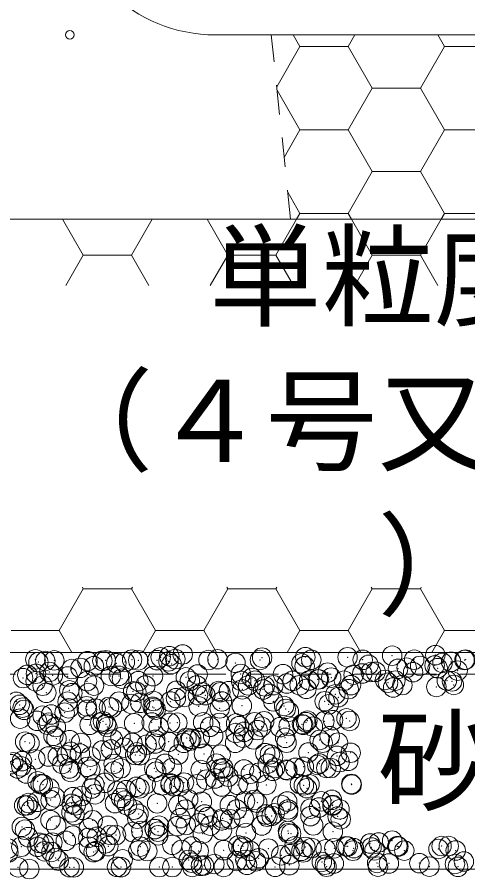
# Model space of a CAD drawing. Units: millimetres at full size; details may follow other scales. Extents: x 190759 to 276146, y -52712 to -16236.
# Drawn here: x 254831.8 to 255039.8, y -39988.1 to -39590.6 of the extents above; entities that cross this region are included whole.
import ezdxf
from ezdxf.enums import TextEntityAlignment as Align

# ---------------------------------------------------------------- set-up
doc = ezdxf.new("R2010")
doc.units = ezdxf.units.MM
doc.header["$LTSCALE"] = 18
doc.header["$PDMODE"] = 32
doc.header["$PDSIZE"] = 9
doc.linetypes.add('USER1', pattern=[1.35, 0.75, -0.6])
for name, color, linetype, lineweight in [('0_2', 7, 'Continuous', 5), ('本体', 2, 'Continuous', 13), ('補助線', 8, 'Continuous', 13), ('ﾊｯﾁﾝｸﾞ', 7, 'Continuous', 5)]:
    doc.layers.add(name, color=color, linetype=linetype, lineweight=lineweight)
doc.styles.add('ＭＳ ゴシック', font='')
doc.styles.get('ＭＳ ゴシック').set_extended_font_data('MS Gothic')

msp = doc.modelspace()

# ---------------------------------------------------------------- linework, layer by layer
at = {"layer": '本体'}
for p, q in [((255124.82, -39598.73), (254923.34, -39598.73)), ((254797.58, -39683.73), (255250.58, -39683.73))]:
    msp.add_line(p, q, dxfattribs=at)
at = {"layer": '本体', "linetype": 'USER1', "lineweight": 9}
msp.add_line((254958.03, -39683.73), (254949.08, -39598.73), dxfattribs=at)
at = {"layer": '本体'}
msp.add_arc((254923.34, -39528.73), 70, 182.2906, 270, dxfattribs=at)
at = {"layer": '補助線'}
msp.add_circle((254856.08, -39598.73), 2, dxfattribs=at)
at = {"layer": 'ﾊｯﾁﾝｸﾞ'}
for p, q in [((254962.34, -39604.08), (254959.26, -39598.73)), ((254984.57, -39604.08), (254987.66, -39598.73)), ((255029.02, -39604.08), (255025.93, -39598.73)), ((254951.6, -39622.69), (254962.34, -39604.08)), ((254962.34, -39604.08), (254984.57, -39604.08)), ((254995.68, -39623.33), (254984.57, -39604.08)), ((255017.91, -39623.33), (255029.02, -39604.08)), ((255029.02, -39604.08), (255051.24, -39604.08)), ((254984.57, -39642.58), (254995.68, -39623.33)), ((254995.68, -39623.33), (255017.91, -39623.33)), ((255029.02, -39642.58), (255017.91, -39623.33)), ((254962.34, -39642.58), (254951.77, -39624.26)), ((254955.03, -39655.25), (254962.34, -39642.58)), ((254962.34, -39642.58), (254984.57, -39642.58)), ((254995.68, -39661.82), (254984.57, -39642.58)), ((255017.91, -39661.82), (255029.02, -39642.58)), ((255029.02, -39642.58), (255051.24, -39642.58)), ((254984.57, -39681.07), (254995.68, -39661.82)), ((254995.68, -39661.82), (255017.91, -39661.82)), ((255029.02, -39681.07), (255017.91, -39661.82)), ((254962.34, -39681.07), (254956.72, -39671.34)), ((254960.81, -39683.73), (254962.34, -39681.07)), ((254962.34, -39681.07), (254984.57, -39681.07)), ((254986.11, -39683.73), (254984.57, -39681.07)), ((255027.48, -39683.73), (255029.02, -39681.07)), ((255029.02, -39681.07), (255051.24, -39681.07)), ((254862.33, -39700.32), (254852.76, -39683.73)), ((254884.56, -39700.32), (254894.13, -39683.73)), ((254929.01, -39700.32), (254919.43, -39683.73)), ((254951.23, -39700.32), (254960.81, -39683.73)), ((254960.81, -39683.73), (254960.81, -39683.73)), ((254995.68, -39700.32), (254986.11, -39683.73)), ((254986.11, -39683.73), (254986.11, -39683.73)), ((255017.91, -39700.32), (255027.48, -39683.73)), ((255027.48, -39683.73), (255027.48, -39683.73)), ((254854.26, -39714.3), (254862.33, -39700.32)), ((254862.33, -39700.32), (254884.56, -39700.32)), ((254892.63, -39714.3), (254884.56, -39700.32)), ((254920.93, -39714.3), (254929.01, -39700.32)), ((254929.01, -39700.32), (254951.23, -39700.32)), ((254959.3, -39714.3), (254951.23, -39700.32)), ((254987.61, -39714.3), (254995.68, -39700.32)), ((254995.68, -39700.32), (255017.91, -39700.32)), ((255025.98, -39714.3), (255017.91, -39700.32)), ((254862.33, -39854.3), (254861.9, -39853.56)), ((254884.56, -39854.3), (254884.98, -39853.56)), ((254929.01, -39854.3), (254928.58, -39853.56)), ((254951.23, -39854.3), (254951.66, -39853.56)), ((254995.68, -39854.3), (254995.25, -39853.56)), ((255017.91, -39854.3), (255018.33, -39853.56)), ((254851.22, -39873.55), (254862.33, -39854.3)), ((254862.33, -39854.3), (254884.56, -39854.3)), ((254895.67, -39873.55), (254884.56, -39854.3)), ((254917.89, -39873.55), (254929.01, -39854.3)), ((254929.01, -39854.3), (254951.23, -39854.3)), ((254962.34, -39873.55), (254951.23, -39854.3)), ((254984.57, -39873.55), (254995.68, -39854.3)), ((254995.68, -39854.3), (255017.91, -39854.3)), ((255029.02, -39873.55), (255017.91, -39854.3)), ((254828.99, -39873.55), (254851.22, -39873.55)), ((254857.1, -39883.73), (254851.22, -39873.55)), ((254889.79, -39883.73), (254895.67, -39873.55)), ((254895.67, -39873.55), (254917.89, -39873.55)), ((254923.77, -39883.73), (254917.89, -39873.55)), ((254956.47, -39883.73), (254962.34, -39873.55)), ((254962.34, -39873.55), (254984.57, -39873.55)), ((254990.45, -39883.73), (254984.57, -39873.55)), ((255023.14, -39883.73), (255029.02, -39873.55)), ((255029.02, -39873.55), (255051.24, -39873.55))]:
    msp.add_line(p, q, dxfattribs=at)
at = {"layer": 'ﾊｯﾁﾝｸﾞ', "linetype": 'USER1', "lineweight": 9}
msp.add_lwpolyline([(255260.58, -39673.73), (255487.08, -39673.73), (255487.08, -39893.73), (254560.83, -39893.73), (254561.01, -39673.73), (254787.58, -39673.73)], dxfattribs=at)
at = {"layer": 'ﾊｯﾁﾝｸﾞ', "lineweight": 20}
for points in [[(255477.08, -39683.74), (255477.08, -39883.73), (254571.08, -39883.73), (254571.08, -39683.73)], [(254571.08, -39883.73), (255477.08, -39883.73), (255477.08, -39983.73), (254571.08, -39983.73)]]:
    msp.add_lwpolyline(points, close=True, dxfattribs=at)
at = {"layer": 'ﾊｯﾁﾝｸﾞ'}
for p in [(254898.05, -39885.92), (254902.02, -39885.4), (254908.21, -39884.58), (254944.87, -39886.06), (254964.81, -39885.81), (254984.31, -39885.9), (255004.89, -39885.16), (255024.83, -39884.9), (254840.21, -39886.85), (254841.62, -39888.14), (254844.77, -39887.61), (254848.93, -39887.32), (254864.27, -39887.7), (254867.19, -39889.98), (254871.15, -39887.52), (254872.66, -39887.27), (254877.54, -39888.62), (254881.51, -39888.1), (254884.85, -39886.96), (254887.7, -39887.28), (254896.39, -39887.23), (254901.64, -39887.78), (254903.05, -39889.07), (254904.79, -39886.71), (254920.12, -39887.19), (254924.29, -39886.8), (254932.58, -39888.46), (254943.85, -39887.15), (254963.07, -39888.72), (254964.48, -39890.01), (254967.58, -39887.1), (254991.31, -39887.06), (254994.02, -39889.39), (255015.04, -39887.02), (255017.8, -39889.89), (255024.51, -39889.66), (255028.15, -39888.52), (255032.11, -39888), (255038.31, -39887.19), (255038.77, -39886.97), (254836.52, -39894.02), (254840.48, -39893.5), (254846.68, -39892.68), (254848.25, -39894.21), (254857.03, -39891.32), (254861, -39890.8), (254915.1, -39893.85), (254935.04, -39893.6), (254954.54, -39893.69), (254975.12, -39892.95), (254987.12, -39893.92), (254991.09, -39893.4), (254995.06, -39892.7), (254997.28, -39892.59), (255007.63, -39891.22), (255011.6, -39890.7), (255014.56, -39892.79), (255025.91, -39890.94), (255035.14, -39892.05), (254834.5, -39895.5), (254840.31, -39896.98), (254855.08, -39894.75), (254864.04, -39896.94), (254875.02, -39894.5), (254878.74, -39894.47), (254880.14, -39895.76), (254887.77, -39896.9), (254894.52, -39894.59), (254909.68, -39895.15), (254911.49, -39896.85), (254935.22, -39896.81), (254940.17, -39895.41), (254941.57, -39896.7), (254956.26, -39897.99), (254958.95, -39896.77), (254966.61, -39896.62), (254970.58, -39896.1), (254971.11, -39896.08), (254976.77, -39895.29), (254982.68, -39896.72), (255001.6, -39896.34), (255003, -39897.63), (255006.41, -39896.68), (255030.14, -39896.64), (255032.54, -39897.02), (254843.52, -39899.03), (254855.83, -39901.16), (254867.25, -39898.99), (254885.33, -39901.64), (254886.77, -39901.83), (254890.98, -39898.94), (254905.27, -39901.39), (254914.71, -39898.9), (254917.26, -39902.1), (254924.77, -39901.48), (254925.59, -39902.03), (254929.56, -39901.5), (254935.75, -39900.69), (254938.44, -39898.86), (254945.35, -39900.74), (254946.1, -39899.32), (254950.07, -39898.8), (254962.17, -39898.81), (254965.29, -39900.49), (254984.79, -39900.58), (254985.9, -39898.77), (255005.37, -39899.84), (255009.63, -39898.73), (255025.31, -39899.59), (255033.36, -39898.68), (254845.25, -39902.29), (254857.23, -39902.45), (254864.75, -39902.39), (254894.73, -39906.09), (254905.08, -39904.73), (254909.04, -39904.2), (254915.24, -39903.39), (254918.67, -39903.38), (254948.2, -39902.77), (254978.69, -39903.03), (254980.1, -39904.32), (254831.36, -39906.44), (254832.92, -39907.85), (254834.33, -39909.14), (254855.09, -39906.4), (254855.56, -39909.44), (254863.86, -39908.52), (254868.02, -39909.6), (254874.22, -39908.79), (254875.5, -39909.18), (254878.82, -39906.36), (254884.57, -39907.43), (254888.53, -39906.9), (254894.35, -39908.78), (254895, -39909.28), (254895.76, -39910.07), (254902.55, -39906.31), (254915.58, -39908.53), (254925.3, -39909.46), (254926.28, -39906.27), (254935.52, -39908.28), (254950.01, -39906.23), (254955.02, -39908.37), (254955.79, -39909.72), (254973.74, -39906.18), (254975.6, -39907.63), (254834.98, -39910.18), (254843.54, -39912.83), (254847.51, -39912.3), (254853.71, -39911.49), (254864.06, -39910.13), (254957.19, -39911.01), (254983.8, -39914.09), (254833.19, -39914.19), (254840.96, -39915.21), (254845.73, -39916.97), (254846.46, -39916.06), (254865.23, -39917.07), (254870.19, -39916.02), (254871.45, -39915.47), (254872.85, -39916.76), (254873.4, -39918.07), (254885.81, -39916.33), (254893.92, -39915.98), (254897.13, -39918.02), (254902.39, -39916.15), (254905.75, -39916.07), (254917.65, -39915.93), (254920.86, -39917.98), (254925.25, -39916.17), (254932.88, -39916.41), (254934.28, -39917.69), (254941.38, -39915.89), (254944.59, -39917.94), (254945.83, -39915.42), (254957.09, -39917.61), (254963.29, -39916.79), (254963.82, -39917.08), (254965.11, -39915.85), (254965.77, -39915.17), (254968.32, -39917.89), (254973.64, -39915.43), (254977.6, -39914.91), (254985.27, -39915.26), (254849.67, -39918.11), (254932.61, -39920.83), (254936.58, -39920.31), (254942.78, -39919.49), (254953.13, -39918.13), (254835.46, -39924.86), (254837.51, -39925.52), (254848.54, -39922.16), (254849.95, -39923.45), (254856.04, -39924.12), (254861.24, -39925.48), (254875.98, -39923.86), (254879.48, -39922.83), (254884.97, -39925.44), (254895.48, -39923.96), (254895.56, -39925.71), (254901.75, -39924.89), (254908.7, -39925.39), (254909.97, -39923.1), (254911.38, -39924.38), (254912.1, -39923.53), (254916.06, -39923.22), (254916.07, -39923.01), (254922.26, -39922.19), (254932.43, -39925.35), (254936, -39922.96), (254940.91, -39923.77), (254955.5, -39923.06), (254956.16, -39925.31), (254971.4, -39924.03), (254972.81, -39925.32), (254976.08, -39922.31), (254979.89, -39925.26), (254856.57, -39929.52), (254871.08, -39928.93), (254875.05, -39928.41), (254881.24, -39927.59), (254887.07, -39929.78), (254891.59, -39926.23), (254966.25, -39929.85), (254985.75, -39929.95), (254834.02, -39933.81), (254840.22, -39932.99), (254846.21, -39931.66), (254850.57, -39931.63), (254854.54, -39931.11), (254860.73, -39930.29), (254865.71, -39931.75), (254886.29, -39931.01), (254888.47, -39931.07), (254906.23, -39930.75), (254918.01, -39930.46), (254925.73, -39930.85), (254946.31, -39930.11), (254948.5, -39930.72), (254949.9, -39932.01), (254979.44, -39931.39), (254984.63, -39933.71), (254828.88, -39935.19), (254830.06, -39934.33), (254832.1, -39937.23), (254833.67, -39936.21), (254852.61, -39935.14), (254855.83, -39937.19), (254864.16, -39936.47), (254865.56, -39937.76), (254876.34, -39935.1), (254879.56, -39937.15), (254895.1, -39937.15), (254900.07, -39935.06), (254903.29, -39937.11), (254916.54, -39937.9), (254923.8, -39935.02), (254925.59, -39937.41), (254927.02, -39937.06), (254936.48, -39937.64), (254947.53, -39934.97), (254950.75, -39937.02), (254955.98, -39937.74), (254960.15, -39936.93), (254964.12, -39936.41), (254970.31, -39935.6), (254971.26, -39934.93), (254974.48, -39936.98), (254976.56, -39937), (254980.66, -39934.23), (254835.94, -39939.54), (254856.52, -39938.8), (254876.46, -39938.55), (254895.96, -39938.64), (254923.1, -39941.81), (254927, -39938.69), (254929.29, -39941), (254939.64, -39939.63), (254943.61, -39939.11), (254949.8, -39938.3), (254956.53, -39938.08), (254841.25, -39943.16), (254842.66, -39944.45), (254843.67, -39944.6), (254867.4, -39944.56), (254872.19, -39943.83), (254886.77, -39945.69), (254891.12, -39944.52), (254898.62, -39945.03), (254902.58, -39944.51), (254902.68, -39944.1), (254904.09, -39945.38), (254906.71, -39945.44), (254908.78, -39943.7), (254914.85, -39944.48), (254919.13, -39942.33), (254926.21, -39945.53), (254933.62, -39944.77), (254938.58, -39944.43), (254946.79, -39944.79), (254962.31, -39944.39), (254964.12, -39945.03), (254966.73, -39944.53), (254986.04, -39944.35), (254986.23, -39944.63), (254846.69, -39946.34), (254866.19, -39946.43), (254867.76, -39949.1), (254878.11, -39947.73), (254882.07, -39947.21), (254888.27, -39946.4), (254965.52, -39946.32), (254837.08, -39953.14), (254841.05, -39952.61), (254847.25, -39951.8), (254849.29, -39950.52), (254857, -39953.48), (254857.6, -39950.44), (254861.56, -39949.91), (254876.94, -39953.23), (254879.78, -39950.78), (254881.18, -39952.07), (254896.44, -39953.32), (254910.72, -39951.46), (254917.02, -39952.58), (254936.96, -39952.33), (254941.21, -39951.72), (254942.61, -39953.01), (254956.46, -39952.42), (254972.15, -39952.39), (254977.04, -39951.68), (254835.04, -39954.27), (254836.42, -39954.23), (254838.25, -39956.32), (254856.87, -39957.47), (254858.77, -39954.23), (254861.98, -39956.27), (254882.5, -39954.18), (254885.71, -39956.23), (254906.23, -39954.14), (254909.44, -39956.19), (254929.96, -39954.1), (254933.17, -39956.14), (254953.69, -39954.05), (254956.83, -39957.1), (254956.9, -39956.1), (254967.18, -39955.74), (254971.14, -39955.22), (254977.34, -39954.4), (254977.42, -39954.01), (254980.63, -39956.06), (254847.17, -39961.02), (254858.28, -39958.76), (254866.67, -39961.12), (254887.25, -39960.37), (254887.81, -39958.14), (254907.19, -39960.12), (254918.3, -39958.41), (254919.71, -39959.69), (254926.15, -39961.14), (254926.69, -39960.21), (254930.12, -39960.62), (254936.32, -39959.8), (254946.67, -39958.44), (254947.27, -39959.47), (254949.24, -39959.08), (254950.63, -39957.92), (254967.21, -39959.22), (254979.73, -39959.34), (254981.14, -39960.63), (254833.96, -39964.16), (254835.37, -39965.45), (254849.82, -39963.69), (254864.9, -39964.83), (254873.55, -39963.64), (254895.29, -39965.2), (254895.4, -39965.09), (254897.28, -39963.6), (254905.64, -39963.84), (254909.61, -39963.32), (254915.8, -39962.5), (254921.01, -39963.56), (254926.34, -39965.77), (254944.74, -39963.51), (254968.47, -39963.47), (254836.9, -39968.91), (254857.48, -39968.17), (254864.62, -39969.24), (254868.59, -39968.72), (254874.78, -39967.9), (254877.42, -39967.91), (254885.13, -39966.54), (254889.1, -39966.02), (254896.8, -39966.38), (254896.92, -39968.01), (254917.5, -39967.26), (254937.44, -39967.01), (254956.83, -39966.03), (254956.94, -39967.1), (254958.23, -39967.32), (254977.52, -39966.36), (254833.76, -39973.3), (254841.19, -39973.35), (254842, -39971.52), (254844.11, -39971.94), (254848.08, -39971.42), (254854.27, -39970.6), (254864.92, -39973.31), (254872.49, -39971.78), (254873.89, -39973.07), (254888.65, -39973.26), (254903.43, -39972.46), (254912.38, -39973.22), (254933.92, -39972.72), (254936.11, -39973.18), (254959.84, -39973.13), (254964.86, -39973.39), (254983.57, -39973.09), (254984.36, -39973.2), (254994.71, -39971.84), (254995.35, -39973.65), (254998.68, -39971.32), (255004.88, -39970.5), (255007.3, -39973.05), (255007.77, -39973.25), (255027.71, -39973), (255031.03, -39973.01), (254827.56, -39974.12), (254827.71, -39975.96), (254844.41, -39975.4), (254847.65, -39975.7), (254867.15, -39975.8), (254868.14, -39975.35), (254887.73, -39975.06), (254891.87, -39975.31), (254907.67, -39974.8), (254915.59, -39975.27), (254927.17, -39974.9), (254935.33, -39974), (254939.32, -39975.22), (254947.75, -39974.15), (254953.69, -39977.24), (254957.66, -39976.72), (254963.05, -39975.18), (254963.85, -39975.9), (254967.69, -39973.9), (254974.2, -39974.54), (254978.17, -39974.02), (254986.78, -39975.14), (254987.19, -39973.99), (254996.76, -39974.94), (255010.51, -39975.1), (255026.29, -39974.33), (255034.24, -39975.05), (254849.58, -39978.47), (254850.99, -39979.76), (254880.52, -39979.14), (254911.01, -39979.41), (254912.42, -39980.69), (254922.83, -39981.31), (254933.18, -39979.94), (254937.15, -39979.42), (254941.95, -39980.08), (254943.34, -39978.61), (254972.45, -39980.34), (254973.85, -39981.63), (254978, -39981.04), (254997.94, -39980.79), (255003.39, -39981.02), (255017.44, -39980.88), (255033.88, -39981.28), (255038.02, -39980.14), (254832.24, -39982.81), (254837.38, -39983.59), (254855.97, -39982.77), (254857.96, -39982.85), (254877.9, -39982.59), (254879.7, -39982.72), (254897.4, -39982.69), (254903.43, -39982.68), (254912.67, -39982.64), (254916.64, -39982.12), (254917.98, -39981.95), (254927.16, -39982.64), (254937.92, -39981.69), (254950.89, -39982.59), (254957.42, -39981.79), (254974.62, -39982.55), (254998.35, -39982.51), (255022.08, -39982.47), (255035.28, -39982.56)]:
    msp.add_point(p, dxfattribs=at)

# ---------------------------------------------------------------- texts
at = {"layer": '0_2', "style": 'ＭＳ ゴシック'}
for s, p in [('\u3000単粒度砕石', (254868.68, -39691.16)), ('（４号又は５号', (254842.78, -39757.83)), ('）', (254998.18, -39824.49))]:
    msp.add_text(s, height=37.98, dxfattribs=at).set_placement(p, align=Align.TOP_LEFT)
msp.add_text('砂', height=37.98, dxfattribs=at).set_placement((255024.08, -39933.73), align=Align.MIDDLE_CENTER)

doc.saveas('drawing.dxf')
